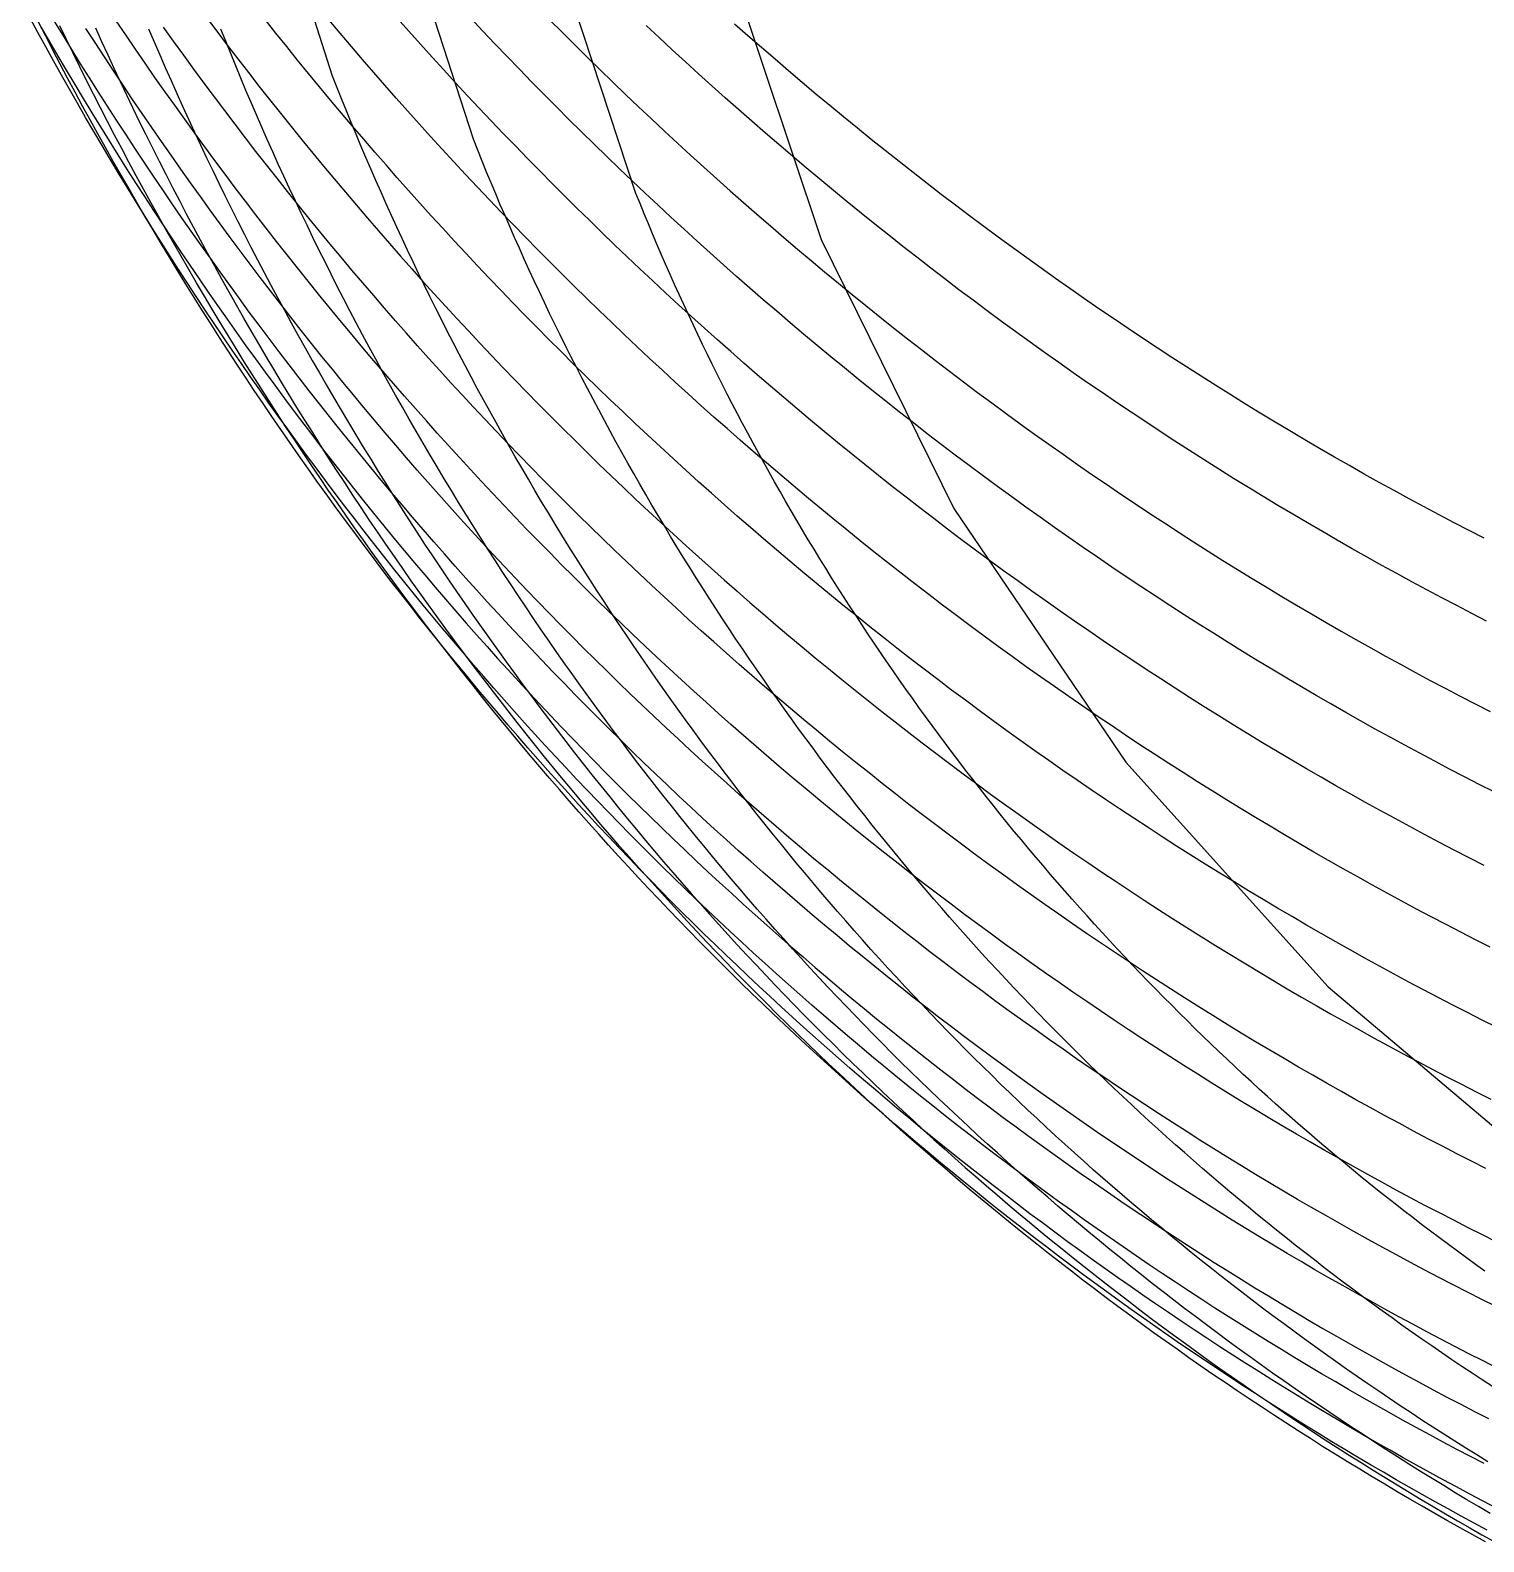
# Model space of a CAD drawing. Extents: x -772 to 772, y -315 to 2086.
# Drawn here: x -612.6 to -306.3, y -235.5 to 83.1 of the extents above; entities that cross this region are included whole.
import ezdxf

# ---------------------------------------------------------------- set-up
doc = ezdxf.new("R2010")
doc.units = 0

msp = doc.modelspace()

# ---------------------------------------------------------------- linework, layer by layer
at = {"layer": 'LAY0', "color": 2}
for points in [[(-381.738, 523.49), (-417.985, 463.887), (-445.949, 400.689), (-464.455, 339.072), (-475.832, 274.648), (-479.624, 210), (-475.832, 152.012), (-464.455, 94.2258), (-445.949, 38.9568), (-417.985, -17.7306), (-381.738, -71.1931), (-339.146, -118.572), (-290.243, -159.836), (-235.06, -194.953), (-176.548, -222.046)], [(-305.487, -218.656), (-307.811, -217.217), (-310.13, -215.767), (-312.443, -214.307), (-314.751, -212.835), (-317.052, -211.352), (-319.348, -209.858), (-321.637, -208.354), (-323.92, -206.839), (-326.196, -205.314), (-328.465, -203.779), (-330.727, -202.233), (-332.982, -200.677), (-335.23, -199.111), (-337.471, -197.536), (-339.704, -195.95), (-341.929, -194.355), (-344.146, -192.751), (-346.355, -191.137), (-348.555, -189.514), (-350.748, -187.881), (-352.931, -186.24), (-355.106, -184.59), (-357.273, -182.931), (-359.43, -181.264), (-361.578, -179.588), (-363.716, -177.904), (-365.846, -176.211), (-367.965, -174.511), (-370.075, -172.803), (-372.175, -171.086), (-374.265, -169.363), (-376.344, -167.631), (-378.414, -165.893), (-380.473, -164.147), (-382.521, -162.394), (-384.559, -160.634), (-386.586, -158.867), (-388.602, -157.094), (-390.607, -155.314), (-392.6, -153.528), (-394.583, -151.735), (-396.553, -149.937), (-398.513, -148.132), (-400.46, -146.322), (-402.396, -144.506), (-404.32, -142.685), (-406.232, -140.858), (-408.132, -139.026), (-410.02, -137.19), (-411.895, -135.348), (-413.758, -133.501), (-415.609, -131.65), (-417.447, -129.795), (-419.269, -127.938), (-421.087, -126.068), (-422.9, -124.185), (-424.709, -122.29), (-426.513, -120.382), (-428.313, -118.461), (-430.107, -116.527), (-431.897, -114.582), (-433.681, -112.624), (-435.46, -110.653), (-437.233, -108.671), (-439, -106.677), (-440.762, -104.671), (-442.518, -102.653), (-444.267, -100.623), (-446.01, -98.5826), (-447.747, -96.5304), (-449.478, -94.467), (-451.201, -92.3925), (-452.918, -90.307), (-454.628, -88.2108), (-456.331, -86.1038), (-458.026, -83.9863), (-459.714, -81.8584), (-461.395, -79.7203), (-463.068, -77.572), (-464.733, -75.4137), (-466.39, -73.2457), (-468.039, -71.0679), (-469.68, -68.8806), (-471.312, -66.684), (-472.936, -64.4781), (-474.552, -62.2631), (-476.159, -60.0393), (-477.756, -57.8067), (-479.345, -55.5655), (-480.925, -53.3159), (-482.496, -51.058), (-484.057, -48.792), (-485.609, -46.5181), (-487.151, -44.2364), (-488.683, -41.9471), (-490.206, -39.6504), (-491.719, -37.3464), (-493.221, -35.0353), (-494.714, -32.7173), (-496.196, -30.3926), (-497.668, -28.0613), (-499.129, -25.7236), (-500.58, -23.3797), (-502.02, -21.0297), (-503.449, -18.6739), (-504.867, -16.3124), (-506.274, -13.9454), (-507.67, -11.5731), (-509.055, -9.1956), (-510.429, -6.8132), (-511.791, -4.4259), (-513.142, -2.0341), (-514.481, 0.3621), (-515.808, 2.7625), (-517.124, 5.167), (-518.428, 7.5754), (-519.72, 9.9874), (-521, 12.4029), (-522.268, 14.8217), (-523.523, 17.2437), (-524.767, 19.6686), (-525.998, 22.0962), (-527.217, 24.5264), (-528.423, 26.959), (-529.617, 29.3938), (-530.799, 31.8306), (-531.967, 34.2693), (-533.123, 36.7095), (-534.267, 39.1513), (-535.397, 41.5943), (-536.515, 44.0384), (-537.62, 46.4834), (-538.712, 48.9292), (-539.79, 51.3755), (-540.856, 53.8221), (-541.909, 56.269), (-542.948, 58.7158), (-543.975, 61.1625), (-544.988, 63.6088), (-545.988, 66.0546), (-546.974, 68.4997), (-547.948, 70.9439), (-548.908, 73.387), (-571.604, 144.478)], [(-304.494, -202.802), (-306.639, -201.398), (-308.777, -199.984), (-310.909, -198.561), (-313.034, -197.128), (-315.153, -195.685), (-317.264, -194.234), (-319.369, -192.773), (-321.466, -191.303), (-323.557, -189.823), (-325.64, -188.335), (-327.715, -186.838), (-329.783, -185.332), (-331.843, -183.817), (-333.896, -182.294), (-335.94, -180.762), (-337.977, -179.222), (-340.005, -177.673), (-342.026, -176.116), (-344.038, -174.55), (-346.041, -172.977), (-348.036, -171.395), (-350.023, -169.806), (-352.001, -168.209), (-353.97, -166.604), (-355.93, -164.991), (-357.882, -163.371), (-359.824, -161.743), (-361.757, -160.108), (-363.681, -158.465), (-365.596, -156.816), (-367.501, -155.159), (-369.397, -153.496), (-371.283, -151.825), (-373.159, -150.148), (-375.026, -148.464), (-376.883, -146.773), (-378.73, -145.076), (-380.567, -143.373), (-382.393, -141.663), (-384.21, -139.948), (-386.017, -138.226), (-387.813, -136.498), (-389.599, -134.764), (-391.374, -133.025), (-393.139, -131.28), (-394.893, -129.529), (-396.646, -127.764), (-398.394, -125.988), (-400.135, -124.202), (-401.871, -122.406), (-403.601, -120.6), (-405.324, -118.783), (-407.042, -116.956), (-408.753, -115.12), (-410.457, -113.273), (-412.156, -111.417), (-413.847, -109.551), (-415.532, -107.675), (-417.21, -105.79), (-418.881, -103.896), (-420.546, -101.992), (-422.203, -100.078), (-423.853, -98.1556), (-425.495, -96.2239), (-427.131, -94.2831), (-428.758, -92.3333), (-430.379, -90.3747), (-431.991, -88.4074), (-433.596, -86.4313), (-435.193, -84.4467), (-436.782, -82.4535), (-438.362, -80.452), (-439.935, -78.4421), (-441.5, -76.4241), (-443.056, -74.3979), (-444.604, -72.3638), (-446.143, -70.3217), (-447.673, -68.2719), (-449.195, -66.2143), (-450.709, -64.1492), (-452.213, -62.0766), (-453.708, -59.9966), (-455.195, -57.9093), (-456.672, -55.8148), (-458.14, -53.7133), (-459.599, -51.6048), (-461.049, -49.4895), (-462.489, -47.3675), (-463.919, -45.2389), (-465.34, -43.1037), (-466.752, -40.9621), (-468.153, -38.8143), (-469.545, -36.6603), (-470.927, -34.5002), (-472.299, -32.3342), (-473.661, -30.1624), (-475.013, -27.9849), (-476.355, -25.8018), (-477.686, -23.6132), (-479.007, -21.4193), (-480.318, -19.2201), (-481.619, -17.0158), (-482.908, -14.8066), (-484.188, -12.5924), (-485.457, -10.3735), (-486.715, -8.15), (-487.962, -5.9219), (-489.199, -3.6895), (-490.424, -1.4528), (-491.639, 0.788), (-492.843, 3.0329), (-494.036, 5.2817), (-495.218, 7.5342), (-496.389, 9.7904), (-497.548, 12.0502), (-498.697, 14.3133), (-499.834, 16.5798), (-500.96, 18.8493), (-502.074, 21.122), (-503.178, 23.3975), (-504.269, 25.6758), (-505.35, 27.9568), (-506.419, 30.2404), (-507.476, 32.5263), (-508.522, 34.8145), (-509.556, 37.1049), (-510.578, 39.3974), (-511.589, 41.6918), (-512.588, 43.9879), (-513.576, 46.2858), (-514.551, 48.5852), (-515.515, 50.886), (-516.467, 53.1881), (-517.407, 55.4914), (-518.336, 57.7957), (-519.252, 60.101), (-540.843, 126.749)], [(-306.125, -178.439), (-308.044, -177.062), (-309.957, -175.676), (-311.862, -174.283), (-313.761, -172.881), (-315.653, -171.471), (-317.537, -170.053), (-319.415, -168.627), (-321.285, -167.193), (-323.148, -165.751), (-325.003, -164.302), (-326.851, -162.844), (-328.692, -161.379), (-330.525, -159.906), (-332.351, -158.425), (-334.169, -156.937), (-335.979, -155.441), (-337.782, -153.938), (-339.576, -152.428), (-341.363, -150.91), (-343.142, -149.385), (-344.913, -147.852), (-346.676, -146.313), (-348.431, -144.766), (-350.178, -143.212), (-351.916, -141.652), (-353.647, -140.084), (-355.369, -138.509), (-357.083, -136.928), (-358.788, -135.34), (-360.485, -133.745), (-362.174, -132.144), (-363.854, -130.536), (-365.526, -128.922), (-367.189, -127.301), (-368.843, -125.674), (-370.505, -124.024), (-372.161, -122.366), (-373.81, -120.701), (-375.451, -119.027), (-377.086, -117.345), (-378.714, -115.656), (-380.335, -113.958), (-381.948, -112.253), (-383.555, -110.54), (-385.154, -108.82), (-386.745, -107.092), (-388.33, -105.356), (-389.906, -103.613), (-391.476, -101.862), (-393.037, -100.104), (-394.592, -98.3381), (-396.138, -96.5652), (-397.677, -94.785), (-399.208, -92.9975), (-400.731, -91.2029), (-402.246, -89.4011), (-403.753, -87.5923), (-405.252, -85.7764), (-406.743, -83.9536), (-408.226, -82.1239), (-409.7, -80.2873), (-411.167, -78.4439), (-412.625, -76.5937), (-414.075, -74.7368), (-415.516, -72.8734), (-416.949, -71.0033), (-418.373, -69.1267), (-419.789, -67.2437), (-421.196, -65.3542), (-422.595, -63.4584), (-423.985, -61.5564), (-425.366, -59.6481), (-426.738, -57.7336), (-428.102, -55.8131), (-429.456, -53.8865), (-430.802, -51.9539), (-432.139, -50.0154), (-433.466, -48.0711), (-434.785, -46.121), (-436.094, -44.1651), (-437.394, -42.2036), (-438.686, -40.2365), (-439.967, -38.2638), (-441.24, -36.2857), (-442.503, -34.3022), (-443.757, -32.3134), (-445.001, -30.3192), (-446.236, -28.3199), (-447.462, -26.3154), (-448.678, -24.3059), (-449.884, -22.2914), (-451.081, -20.2719), (-452.268, -18.2475), (-453.446, -16.2184), (-454.614, -14.1845), (-455.772, -12.146), (-456.92, -10.1029), (-458.059, -8.0552), (-459.188, -6.0031), (-460.307, -3.9466), (-461.416, -1.8858), (-462.515, 0.1793), (-463.604, 2.2485), (-464.683, 4.3219), (-465.752, 6.3992), (-466.811, 8.4806), (-467.86, 10.5658), (-468.899, 12.6549), (-469.928, 14.7477), (-470.947, 16.8441), (-471.955, 18.9442), (-472.954, 21.0478), (-473.942, 23.1549), (-474.92, 25.2654), (-475.888, 27.3792), (-476.845, 29.4962), (-477.793, 31.6164), (-478.73, 33.7397), (-479.656, 35.866), (-480.572, 37.9953), (-481.478, 40.1275), (-482.374, 42.2624), (-483.259, 44.4002), (-484.134, 46.5405), (-484.998, 48.6835), (-505.269, 110.203)], [(-306.253, -219.035), (-309.124, -217.543), (-311.993, -216.034), (-314.859, -214.51), (-317.722, -212.97), (-320.582, -211.414), (-323.438, -209.842), (-326.292, -208.255), (-329.141, -206.652), (-331.987, -205.033), (-334.828, -203.4), (-337.666, -201.751), (-340.498, -200.086), (-343.327, -198.407), (-346.15, -196.713), (-348.968, -195.004), (-351.781, -193.28), (-354.588, -191.541), (-357.39, -189.788), (-360.186, -188.02), (-362.976, -186.238), (-365.76, -184.441), (-368.537, -182.631), (-371.308, -180.806), (-374.072, -178.968), (-376.829, -177.116), (-379.578, -175.25), (-382.321, -173.37), (-385.055, -171.477), (-387.782, -169.571), (-390.501, -167.652), (-393.212, -165.72), (-395.915, -163.774), (-398.609, -161.816), (-401.294, -159.846), (-403.971, -157.863), (-406.639, -155.867), (-409.297, -153.859), (-411.946, -151.84), (-414.586, -149.808), (-417.215, -147.764), (-419.835, -145.709), (-422.445, -143.643), (-425.045, -141.565), (-427.634, -139.476), (-430.212, -137.375), (-432.78, -135.264), (-435.337, -133.143), (-437.883, -131.01), (-440.418, -128.867), (-442.941, -126.714), (-445.453, -124.551), (-447.953, -122.378), (-450.441, -120.196), (-452.918, -118.003), (-455.382, -115.801), (-457.834, -113.59), (-460.273, -111.37), (-462.7, -109.141), (-465.115, -106.903), (-467.516, -104.656), (-469.905, -102.401), (-472.28, -100.138), (-474.642, -97.8668), (-476.991, -95.5875), (-479.326, -93.3004), (-481.648, -91.0058), (-483.956, -88.7037), (-486.25, -86.3944), (-488.53, -84.078), (-490.797, -81.7547), (-493.049, -79.4246), (-495.286, -77.088), (-497.509, -74.7451), (-499.718, -72.3959), (-501.908, -70.0447), (-504.093, -67.6777), (-506.272, -65.295), (-508.445, -62.8967), (-510.612, -60.483), (-512.772, -58.054), (-514.926, -55.6098), (-517.074, -53.1505), (-519.214, -50.6763), (-521.348, -48.1873), (-523.475, -45.6835), (-525.594, -43.1653), (-527.706, -40.6326), (-529.811, -38.0857), (-531.907, -35.5246), (-533.996, -32.9495), (-536.077, -30.3606), (-538.149, -27.7581), (-540.213, -25.1419), (-542.269, -22.5125), (-544.316, -19.8697), (-546.354, -17.214), (-548.383, -14.5453), (-550.403, -11.8638), (-552.414, -9.1698), (-554.416, -6.4634), (-556.407, -3.7447), (-558.389, -1.014), (-560.361, 1.7287), (-562.324, 4.483), (-564.275, 7.249), (-566.217, 10.0263), (-568.148, 12.8148), (-570.069, 15.6143), (-571.979, 18.4246), (-573.878, 21.2456), (-575.766, 24.077), (-577.642, 26.9188), (-579.508, 29.7706), (-581.362, 32.6323), (-583.205, 35.5037), (-585.035, 38.3845), (-586.854, 41.2748), (-588.662, 44.1741), (-590.457, 47.0823), (-592.24, 49.9993), (-594.01, 52.9247), (-595.768, 55.8585), (-597.514, 58.8004), (-599.247, 61.7502), (-600.967, 64.7077), (-602.675, 67.6727), (-604.369, 70.645), (-606.05, 73.6244), (-607.718, 76.6106), (-609.373, 79.6036), (-611.014, 82.6029), (-612.642, 85.6086)], [(-303.609, -228.42), (-306.428, -226.948), (-309.243, -225.462), (-312.056, -223.959), (-314.866, -222.442), (-317.672, -220.909), (-320.475, -219.361), (-323.274, -217.798), (-326.068, -216.22), (-328.859, -214.627), (-331.645, -213.02), (-334.427, -211.398), (-337.204, -209.761), (-339.976, -208.109), (-342.743, -206.443), (-345.505, -204.763), (-348.261, -203.068), (-351.012, -201.36), (-353.757, -199.637), (-356.495, -197.901), (-359.228, -196.15), (-361.954, -194.386), (-364.673, -192.608), (-367.386, -190.817), (-370.092, -189.012), (-372.791, -187.194), (-375.482, -185.363), (-378.166, -183.519), (-380.842, -181.662), (-383.51, -179.792), (-386.17, -177.909), (-388.822, -176.014), (-391.466, -174.107), (-394.101, -172.187), (-396.728, -170.255), (-399.345, -168.311), (-401.954, -166.355), (-404.553, -164.387), (-407.143, -162.408), (-409.723, -160.417), (-412.294, -158.415), (-414.854, -156.402), (-417.405, -154.377), (-419.945, -152.342), (-422.475, -150.296), (-424.995, -148.239), (-427.504, -146.172), (-430.002, -144.094), (-432.489, -142.007), (-434.965, -139.909), (-437.43, -137.801), (-439.883, -135.684), (-442.325, -133.557), (-444.755, -131.42), (-447.173, -129.275), (-449.579, -127.12), (-451.973, -124.956), (-454.355, -122.784), (-456.725, -120.603), (-459.081, -118.413), (-461.426, -116.215), (-463.757, -114.009), (-466.076, -111.795), (-468.381, -109.573), (-470.674, -107.343), (-472.953, -105.106), (-475.219, -102.861), (-477.471, -100.61), (-479.71, -98.351), (-481.935, -96.0854), (-484.146, -93.8131), (-486.343, -91.5343), (-488.526, -89.2492), (-490.695, -86.9578), (-492.851, -84.6599), (-495, -82.3468), (-497.144, -80.0187), (-499.282, -77.6757), (-501.413, -75.3179), (-503.538, -72.9454), (-505.656, -70.5583), (-507.768, -68.1568), (-509.873, -65.741), (-511.971, -63.311), (-514.062, -60.8669), (-516.145, -58.4088), (-518.221, -55.937), (-520.289, -53.4514), (-522.35, -50.9523), (-524.403, -48.4398), (-526.447, -45.914), (-528.484, -43.3751), (-530.512, -40.8233), (-532.531, -38.2585), (-534.542, -35.6811), (-536.544, -33.0911), (-538.537, -30.4888), (-540.521, -27.8742), (-542.496, -25.2475), (-544.461, -22.6089), (-546.417, -19.9585), (-548.363, -17.2965), (-550.3, -14.6231), (-552.226, -11.9384), (-554.143, -9.2426), (-556.049, -6.5358), (-557.944, -3.8183), (-559.83, -1.0902), (-561.704, 1.6484), (-563.568, 4.3972), (-565.421, 7.1562), (-567.263, 9.925), (-569.094, 12.7035), (-570.914, 15.4916), (-572.722, 18.289), (-574.519, 21.0957), (-576.304, 23.9113), (-578.077, 26.7357), (-579.838, 29.5688), (-581.588, 32.4103), (-583.325, 35.26), (-585.05, 38.1178), (-586.763, 40.9835), (-588.463, 43.8569), (-590.151, 46.7377), (-591.826, 49.6258), (-593.488, 52.521), (-595.138, 55.4232), (-596.774, 58.332), (-598.398, 61.2473), (-600.008, 64.1689), (-601.605, 67.0967), (-603.188, 70.0303), (-604.759, 72.9697), (-606.315, 75.9146), (-607.858, 78.8647), (-609.387, 81.82), (-610.903, 84.7803)], [(-610.323, 83.6569), (-608.581, 80.6398), (-606.827, 77.6305), (-605.059, 74.6293), (-603.278, 71.6364), (-601.485, 68.6519), (-599.68, 65.676), (-597.862, 62.709), (-596.031, 59.7509), (-594.188, 56.8019), (-592.334, 53.8623), (-590.467, 50.9322), (-588.588, 48.0118), (-586.698, 45.1013), (-584.796, 42.2008), (-582.883, 39.3104), (-580.958, 36.4305), (-579.022, 33.5611), (-577.074, 30.7024), (-575.116, 27.8546), (-573.147, 25.0178), (-571.167, 22.1922), (-569.176, 19.378), (-567.175, 16.5753), (-565.164, 13.7843), (-563.142, 11.0051), (-561.11, 8.238), (-559.068, 5.4829), (-557.017, 2.7402), (-554.956, 0.0099), (-552.885, -2.7079), (-550.804, -5.4128), (-548.715, -8.1049), (-546.616, -10.784), (-544.509, -13.4499), (-542.392, -16.1025), (-540.267, -18.7417), (-538.133, -21.3673), (-535.991, -23.9792), (-533.84, -26.5772), (-531.681, -29.1613), (-529.515, -31.7313), (-527.34, -34.2871), (-525.158, -36.8285), (-522.968, -39.3555), (-520.771, -41.8679), (-518.566, -44.3655), (-516.355, -46.8484), (-514.136, -49.3164), (-511.911, -51.7693), (-509.679, -54.2071), (-507.44, -56.6297), (-505.191, -59.0411), (-502.928, -61.4455), (-500.651, -63.8428), (-498.36, -66.2327), (-496.055, -68.6151), (-493.737, -70.9898), (-491.404, -73.3567), (-489.059, -75.7157), (-486.699, -78.0665), (-484.327, -80.409), (-481.941, -82.743), (-479.542, -85.0684), (-477.13, -87.3851), (-474.706, -89.6928), (-472.268, -91.9915), (-469.819, -94.2809), (-467.356, -96.5609), (-464.881, -98.8314), (-462.394, -101.092), (-459.895, -103.343), (-457.384, -105.584), (-454.861, -107.815), (-452.327, -110.035), (-449.781, -112.245), (-447.223, -114.445), (-444.654, -116.634), (-442.074, -118.811), (-439.483, -120.978), (-436.882, -123.134), (-434.269, -125.278), (-431.646, -127.411), (-429.013, -129.532), (-426.369, -131.642), (-423.715, -133.739), (-421.052, -135.825), (-418.378, -137.899), (-415.695, -139.96), (-413.003, -142.009), (-410.301, -144.045), (-407.59, -146.069), (-404.87, -148.08), (-402.141, -150.078), (-399.403, -152.063), (-396.657, -154.034), (-393.903, -155.993), (-391.14, -157.938), (-388.37, -159.87), (-385.592, -161.788), (-382.806, -163.692), (-380.012, -165.582), (-377.211, -167.459), (-374.403, -169.321), (-371.588, -171.169), (-368.766, -173.003), (-365.938, -174.823), (-363.103, -176.628), (-360.262, -178.418), (-357.415, -180.194), (-354.562, -181.955), (-351.703, -183.701), (-348.838, -185.432), (-345.969, -187.148), (-343.094, -188.848), (-340.213, -190.534), (-337.329, -192.204), (-334.439, -193.859), (-331.545, -195.498), (-328.646, -197.122), (-325.744, -198.73), (-322.837, -200.323), (-319.927, -201.899), (-317.013, -203.46), (-314.096, -205.005), (-311.176, -206.534), (-308.252, -208.047), (-305.326, -209.543)], [(-303.489, -198.891), (-306.465, -197.393), (-309.439, -195.879), (-312.409, -194.348), (-315.376, -192.802), (-318.339, -191.239), (-321.298, -189.66), (-324.254, -188.065), (-327.205, -186.454), (-330.152, -184.828), (-333.095, -183.185), (-336.033, -181.527), (-338.966, -179.854), (-341.894, -178.164), (-344.818, -176.46), (-347.735, -174.739), (-350.648, -173.004), (-353.554, -171.253), (-356.455, -169.487), (-359.35, -167.706), (-362.239, -165.91), (-365.122, -164.099), (-367.998, -162.274), (-370.867, -160.433), (-373.73, -158.578), (-376.585, -156.709), (-379.434, -154.825), (-382.275, -152.927), (-385.109, -151.014), (-387.935, -149.087), (-390.753, -147.147), (-393.564, -145.192), (-396.366, -143.224), (-399.16, -141.241), (-401.946, -139.246), (-404.723, -137.237), (-407.492, -135.214), (-410.251, -133.178), (-413.002, -131.129), (-415.743, -129.067), (-418.475, -126.992), (-421.198, -124.905), (-423.911, -122.804), (-426.614, -120.692), (-429.308, -118.566), (-431.991, -116.429), (-434.664, -114.279), (-437.327, -112.118), (-439.979, -109.944), (-442.621, -107.759), (-445.252, -105.562), (-447.872, -103.353), (-450.481, -101.133), (-453.078, -98.9022), (-455.665, -96.66), (-458.24, -94.4069), (-460.804, -92.1429), (-463.355, -89.8683), (-465.896, -87.5831), (-468.424, -85.2876), (-470.94, -82.9818), (-473.444, -80.6658), (-475.935, -78.3399), (-478.414, -76.0042), (-480.881, -73.6588), (-483.335, -71.3039), (-485.776, -68.9396), (-488.204, -66.566), (-490.62, -64.1834), (-493.022, -61.7918), (-495.411, -59.3915), (-497.787, -56.9825), (-500.149, -54.565), (-502.498, -52.1392), (-504.833, -49.7051), (-507.155, -47.2631), (-509.462, -44.8132), (-511.756, -42.3555), (-514.036, -39.8903), (-516.315, -37.4032), (-518.587, -34.9013), (-520.851, -32.3846), (-523.108, -29.8532), (-525.357, -27.3073), (-527.599, -24.7469), (-529.833, -22.1722), (-532.059, -19.5832), (-534.276, -16.9801), (-536.485, -14.363), (-538.686, -11.732), (-540.879, -9.0872), (-543.062, -6.4288), (-545.237, -3.7568), (-547.403, -1.0714), (-549.559, 1.6273), (-551.707, 4.3392), (-553.845, 7.0641), (-555.974, 9.8019), (-558.093, 12.5525), (-560.202, 15.3157), (-562.301, 18.0914), (-564.39, 20.8795), (-566.469, 23.6799), (-568.538, 26.4923), (-570.597, 29.3167), (-572.645, 32.1529), (-574.682, 35.0007), (-576.708, 37.8601), (-578.724, 40.7309), (-580.729, 43.6129), (-582.722, 46.5059), (-584.704, 49.4099), (-586.675, 52.3246), (-588.635, 55.25), (-590.582, 58.1858), (-592.518, 61.132), (-594.443, 64.0883), (-596.355, 67.0545), (-598.255, 70.0306), (-600.143, 73.0164), (-602.019, 76.0117), (-603.883, 79.0163), (-605.734, 82.0301), (-607.572, 85.0529)], [(-305.585, -233.053), (-308.336, -231.578), (-311.084, -230.089), (-313.827, -228.585), (-316.567, -227.068), (-319.301, -225.535), (-322.032, -223.989), (-324.757, -222.429), (-327.477, -220.855), (-330.193, -219.267), (-332.903, -217.664), (-335.607, -216.049), (-338.306, -214.419), (-341, -212.776), (-343.687, -211.119), (-346.368, -209.449), (-349.043, -207.766), (-351.712, -206.069), (-354.374, -204.36), (-357.029, -202.637), (-359.678, -200.901), (-362.32, -199.152), (-364.954, -197.391), (-367.581, -195.617), (-370.2, -193.83), (-372.812, -192.031), (-375.416, -190.219), (-378.013, -188.395), (-380.601, -186.559), (-383.181, -184.711), (-385.752, -182.851), (-388.315, -180.979), (-390.869, -179.096), (-393.415, -177.201), (-395.951, -175.294), (-398.479, -173.376), (-400.997, -171.447), (-403.506, -169.507), (-406.005, -167.555), (-408.495, -165.593), (-410.974, -163.62), (-413.444, -161.636), (-415.904, -159.642), (-418.354, -157.637), (-420.793, -155.623), (-423.222, -153.597), (-425.64, -151.562), (-428.047, -149.517), (-430.444, -147.463), (-432.83, -145.398), (-435.204, -143.325), (-437.568, -141.241), (-439.92, -139.149), (-442.26, -137.047), (-444.589, -134.937), (-446.907, -132.818), (-449.212, -130.69), (-451.506, -128.553), (-453.788, -126.408), (-456.057, -124.255), (-458.315, -122.094), (-460.559, -119.924), (-462.792, -117.747), (-465.012, -115.562), (-467.219, -113.37), (-469.414, -111.17), (-471.596, -108.963), (-473.765, -106.748), (-475.92, -104.527), (-478.063, -102.299), (-480.193, -100.064), (-482.317, -97.8143), (-484.434, -95.551), (-486.545, -93.2739), (-488.649, -90.9833), (-490.746, -88.6792), (-492.836, -86.3616), (-494.919, -84.0308), (-496.995, -81.6868), (-499.064, -79.3298), (-501.125, -76.9597), (-503.178, -74.5768), (-505.223, -72.1811), (-507.261, -69.7728), (-509.29, -67.3519), (-511.312, -64.9186), (-513.324, -62.4731), (-515.329, -60.0153), (-517.325, -57.5455), (-519.312, -55.0638), (-521.29, -52.5703), (-523.26, -50.065), (-525.22, -47.5482), (-527.171, -45.02), (-529.113, -42.4805), (-531.045, -39.9298), (-532.968, -37.3681), (-534.881, -34.7955), (-536.784, -32.2121), (-538.677, -29.6181), (-540.56, -27.0137), (-542.433, -24.3988), (-544.296, -21.7738), (-546.148, -19.1387), (-547.99, -16.4937), (-549.821, -13.839), (-551.642, -11.1746), (-553.451, -8.5007), (-555.25, -5.8175), (-557.037, -3.1251), (-558.813, -0.4237), (-560.578, 2.2865), (-562.332, 5.0055), (-564.074, 7.733), (-565.805, 10.469), (-567.523, 13.2132), (-569.23, 15.9654), (-570.926, 18.7257), (-572.609, 21.4936), (-574.28, 24.2692), (-575.938, 27.0523), (-577.585, 29.8426), (-579.219, 32.6401), (-580.841, 35.4445), (-582.45, 38.2557), (-584.047, 41.0735), (-585.63, 43.8978), (-587.202, 46.7284), (-588.76, 49.5652), (-590.305, 52.4079), (-591.837, 55.2564), (-593.356, 58.1105), (-594.862, 60.9701), (-596.354, 63.8349), (-597.834, 66.7049), (-599.299, 69.5798), (-600.752, 72.4596), (-602.191, 75.3439), (-603.616, 78.2326), (-605.027, 81.1256), (-606.425, 84.0228)], [(-303.74, -185.952), (-306.749, -184.444), (-309.754, -182.92), (-312.757, -181.379), (-315.757, -179.821), (-318.754, -178.246), (-321.748, -176.655), (-324.738, -175.047), (-327.724, -173.423), (-330.707, -171.782), (-333.685, -170.125), (-336.659, -168.452), (-339.629, -166.763), (-342.594, -165.057), (-345.554, -163.336), (-348.51, -161.599), (-351.46, -159.846), (-354.405, -158.077), (-357.345, -156.292), (-360.278, -154.492), (-363.206, -152.677), (-366.128, -150.846), (-369.044, -148.999), (-371.953, -147.138), (-374.856, -145.261), (-377.752, -143.37), (-380.642, -141.463), (-383.524, -139.542), (-386.398, -137.606), (-389.266, -135.656), (-392.126, -133.691), (-394.978, -131.712), (-397.822, -129.718), (-400.658, -127.711), (-403.485, -125.689), (-406.305, -123.654), (-409.115, -121.605), (-411.917, -119.542), (-414.71, -117.465), (-417.494, -115.376), (-420.269, -113.273), (-423.034, -111.156), (-425.789, -109.027), (-428.535, -106.885), (-431.271, -104.73), (-433.997, -102.563), (-436.713, -100.383), (-439.418, -98.1911), (-442.113, -95.9867), (-444.797, -93.7703), (-447.47, -91.542), (-450.133, -89.3019), (-452.784, -87.0502), (-455.424, -84.787), (-458.052, -82.5124), (-460.669, -80.2267), (-463.275, -77.9299), (-465.868, -75.6223), (-468.45, -73.3039), (-471.02, -70.9748), (-473.577, -68.6354), (-476.122, -66.2857), (-478.654, -63.9258), (-481.174, -61.556), (-483.681, -59.1763), (-486.176, -56.7869), (-488.657, -54.3881), (-491.125, -51.9799), (-493.58, -49.5625), (-496.022, -47.136), (-498.45, -44.7007), (-500.864, -42.2567), (-503.265, -39.8041), (-505.652, -37.3431), (-508.026, -34.8739), (-510.385, -32.3966), (-512.73, -29.9114), (-515.061, -27.4184), (-517.378, -24.9179), (-519.68, -22.41), (-521.977, -19.8839), (-524.268, -17.3423), (-526.552, -14.7853), (-528.828, -12.2129), (-531.097, -9.6252), (-533.359, -7.0225), (-535.613, -4.4047), (-537.859, -1.7721), (-540.097, 0.8754), (-542.327, 3.5374), (-544.549, 6.214), (-546.762, 8.905), (-548.967, 11.6102), (-551.163, 14.3296), (-553.351, 17.063), (-555.529, 19.8102), (-557.699, 22.5712), (-559.859, 25.3458), (-562.01, 28.1338), (-564.151, 30.9351), (-566.283, 33.7497), (-568.404, 36.5772), (-570.516, 39.4176), (-572.618, 42.2708), (-574.71, 45.1365), (-576.791, 48.0147), (-578.862, 50.9051), (-580.922, 53.8077), (-582.971, 56.7222), (-585.01, 59.6485), (-587.037, 62.5864), (-589.054, 65.5359), (-591.059, 68.4966), (-593.053, 71.4685), (-595.035, 74.4514), (-597.006, 77.4451), (-598.965, 80.4494), (-600.912, 83.4643)], [(-305.988, -235.506), (-308.658, -234.039), (-311.322, -232.558), (-313.981, -231.065), (-316.635, -229.557), (-319.284, -228.037), (-321.928, -226.503), (-324.566, -224.956), (-327.199, -223.396), (-329.825, -221.823), (-332.446, -220.237), (-335.061, -218.639), (-337.67, -217.027), (-340.272, -215.402), (-342.868, -213.765), (-345.457, -212.116), (-348.039, -210.453), (-350.615, -208.779), (-353.183, -207.092), (-355.745, -205.393), (-358.299, -203.681), (-360.846, -201.958), (-363.385, -200.222), (-365.917, -198.475), (-368.441, -196.716), (-370.957, -194.944), (-373.465, -193.162), (-375.965, -191.368), (-378.456, -189.562), (-380.939, -187.745), (-383.414, -185.917), (-385.88, -184.077), (-388.337, -182.226), (-390.785, -180.365), (-393.224, -178.493), (-395.654, -176.609), (-398.075, -174.715), (-400.487, -172.811), (-402.889, -170.896), (-405.281, -168.971), (-407.664, -167.035), (-410.037, -165.09), (-412.4, -163.134), (-414.753, -161.168), (-417.096, -159.193), (-419.428, -157.207), (-421.75, -155.213), (-424.062, -153.208), (-426.363, -151.195), (-428.654, -149.172), (-430.933, -147.14), (-433.202, -145.099), (-435.46, -143.049), (-437.707, -140.99), (-439.942, -138.922), (-442.166, -136.846), (-444.379, -134.762), (-446.581, -132.669), (-448.771, -130.568), (-450.949, -128.459), (-453.116, -126.342), (-455.271, -124.217), (-457.414, -122.084), (-459.545, -119.944), (-461.664, -117.796), (-463.77, -115.641), (-465.865, -113.479), (-467.947, -111.309), (-470.029, -109.121), (-472.103, -106.92), (-474.171, -104.706), (-476.231, -102.48), (-478.284, -100.241), (-480.33, -97.9906), (-482.368, -95.7278), (-484.398, -93.453), (-486.42, -91.1661), (-488.435, -88.8674), (-490.441, -86.5569), (-492.44, -84.2347), (-494.43, -81.9009), (-496.412, -79.5556), (-498.385, -77.1989), (-500.35, -74.831), (-502.306, -72.4518), (-504.253, -70.0615), (-506.191, -67.6602), (-508.12, -65.2481), (-510.04, -62.8252), (-511.951, -60.3916), (-513.853, -57.9474), (-515.745, -55.4928), (-517.627, -53.0278), (-519.5, -50.5526), (-521.363, -48.0673), (-523.217, -45.572), (-525.06, -43.0668), (-526.893, -40.5519), (-528.716, -38.0273), (-530.529, -35.4931), (-532.331, -32.9496), (-534.123, -30.3968), (-535.905, -27.8348), (-537.675, -25.2637), (-539.435, -22.6837), (-541.185, -20.095), (-542.923, -17.4976), (-544.65, -14.8916), (-546.366, -12.2772), (-548.071, -9.6546), (-549.765, -7.0237), (-551.447, -4.3849), (-553.118, -1.7382), (-554.777, 0.9163), (-556.425, 3.5784), (-558.061, 6.248), (-559.685, 8.9249), (-561.297, 11.6091), (-562.897, 14.3004), (-564.486, 16.9986), (-566.062, 19.7036), (-567.626, 22.4153), (-569.178, 25.1335), (-570.718, 27.8582), (-572.245, 30.589), (-573.759, 33.326), (-575.262, 36.069), (-576.751, 38.8178), (-578.228, 41.5723), (-579.692, 44.3324), (-581.144, 47.0978), (-582.582, 49.8685), (-584.008, 52.6444), (-585.421, 55.4252), (-586.821, 58.2109), (-588.207, 61.0012), (-589.581, 63.7961), (-590.941, 66.5954), (-592.288, 69.399), (-593.622, 72.2067), (-594.943, 75.0183), (-596.25, 77.8338), (-597.544, 80.6529), (-598.824, 83.4756)], [(-303.541, -172.358), (-306.58, -170.841), (-309.616, -169.306), (-312.65, -167.755), (-315.681, -166.187), (-318.709, -164.602), (-321.734, -162.999), (-324.755, -161.38), (-327.773, -159.744), (-330.787, -158.092), (-333.797, -156.422), (-336.803, -154.737), (-339.805, -153.034), (-342.802, -151.315), (-345.795, -149.58), (-348.782, -147.829), (-351.765, -146.061), (-354.743, -144.277), (-357.715, -142.478), (-360.681, -140.662), (-363.642, -138.83), (-366.597, -136.983), (-369.546, -135.12), (-372.489, -133.242), (-375.425, -131.348), (-378.354, -129.438), (-381.277, -127.514), (-384.193, -125.574), (-387.101, -123.62), (-390.003, -121.65), (-392.896, -119.665), (-395.783, -117.666), (-398.661, -115.652), (-401.531, -113.624), (-404.393, -111.581), (-407.247, -109.524), (-410.092, -107.453), (-412.929, -105.368), (-415.757, -103.269), (-418.575, -101.157), (-421.385, -99.0303), (-424.185, -96.8905), (-426.976, -94.7373), (-429.757, -92.5708), (-432.528, -90.3912), (-435.289, -88.1987), (-438.04, -85.9933), (-440.781, -83.7752), (-443.512, -81.5446), (-446.232, -79.3015), (-448.941, -77.0462), (-451.639, -74.7787), (-454.326, -72.4992), (-457.002, -70.2078), (-459.667, -67.9048), (-462.32, -65.5901), (-464.961, -63.2641), (-467.591, -60.9268), (-470.209, -58.5784), (-472.815, -56.2191), (-475.409, -53.8489), (-477.99, -51.4681), (-480.559, -49.0768), (-483.115, -46.6751), (-485.659, -44.2632), (-488.19, -41.8414), (-490.708, -39.4096), (-493.213, -36.9681), (-495.705, -34.5171), (-498.183, -32.0567), (-500.648, -29.5871), (-503.099, -27.1083), (-505.537, -24.6207), (-507.961, -22.1243), (-510.371, -19.6194), (-512.767, -17.106), (-515.15, -14.5844), (-517.517, -12.0546), (-519.871, -9.517), (-522.21, -6.9716), (-524.535, -4.4185), (-526.854, -1.8479), (-529.166, 0.7385), (-531.472, 3.3407), (-533.769, 5.9585), (-536.06, 8.5917), (-538.343, 11.2403), (-540.618, 13.9041), (-542.885, 16.583), (-545.144, 19.277), (-547.395, 21.9858), (-549.638, 24.7094), (-551.872, 27.4476), (-554.097, 30.2004), (-556.314, 32.9674), (-558.522, 35.7488), (-560.721, 38.5442), (-562.91, 41.3535), (-565.091, 44.1767), (-567.261, 47.0136), (-569.423, 49.864), (-571.574, 52.7278), (-573.715, 55.6048), (-575.847, 58.4949), (-577.968, 61.398), (-580.079, 64.3138), (-582.18, 67.2423), (-584.27, 70.1833), (-586.349, 73.1366), (-588.417, 76.102), (-590.475, 79.0795), (-592.521, 82.0688), (-594.556, 85.0698)], [(-587.695, 83.3513), (-586.534, 80.6268), (-585.36, 77.9039), (-584.172, 75.1829), (-582.97, 72.4638), (-581.755, 69.7469), (-580.526, 67.0323), (-579.284, 64.3202), (-578.029, 61.6107), (-576.76, 58.9041), (-575.478, 56.2005), (-574.183, 53.5), (-572.875, 50.8028), (-571.553, 48.1092), (-570.219, 45.4192), (-568.871, 42.733), (-567.511, 40.0508), (-566.137, 37.3728), (-564.751, 34.6991), (-563.353, 32.0299), (-561.941, 29.3654), (-560.517, 26.7057), (-559.08, 24.051), (-557.632, 21.4015), (-556.17, 18.7573), (-554.697, 16.1185), (-553.211, 13.4855), (-551.713, 10.8582), (-550.203, 8.2369), (-548.681, 5.6218), (-547.147, 3.013), (-545.602, 0.4106), (-544.045, -2.1851), (-542.476, -4.7741), (-540.896, -7.3561), (-539.304, -9.931), (-537.701, -12.4987), (-536.087, -15.0589), (-534.462, -17.6116), (-532.825, -20.1565), (-531.178, -22.6936), (-529.52, -25.2226), (-527.851, -27.7434), (-526.172, -30.256), (-524.482, -32.76), (-522.782, -35.2554), (-521.071, -37.742), (-519.35, -40.2197), (-517.62, -42.6883), (-515.879, -45.1478), (-514.128, -47.5978), (-512.368, -50.0384), (-510.598, -52.4693), (-508.818, -54.8905), (-507.029, -57.3017), (-505.231, -59.7029), (-503.424, -62.0939), (-501.608, -64.4746), (-499.782, -66.8449), (-497.948, -69.2045), (-496.106, -71.5535), (-494.254, -73.8916), (-492.395, -76.2188), (-490.527, -78.5349), (-488.651, -80.8398), (-486.766, -83.1333), (-484.874, -85.4155), (-482.974, -87.686), (-481.067, -89.9449), (-479.152, -92.192), (-477.229, -94.4271), (-475.299, -96.6503), (-473.362, -98.8614), (-471.419, -101.06), (-469.468, -103.247), (-467.51, -105.421), (-465.546, -107.582), (-463.575, -109.731), (-461.598, -111.867), (-459.615, -113.99), (-457.625, -116.101), (-455.63, -118.198), (-453.629, -120.282), (-451.619, -122.357), (-449.596, -124.425), (-447.56, -126.488), (-445.512, -128.544), (-443.451, -130.594), (-441.379, -132.637), (-439.294, -134.673), (-437.197, -136.702), (-435.088, -138.725), (-432.967, -140.74), (-430.834, -142.748), (-428.689, -144.749), (-426.533, -146.742), (-424.366, -148.727), (-422.187, -150.705), (-419.997, -152.675), (-417.796, -154.636), (-415.583, -156.59), (-413.36, -158.535), (-411.126, -160.471), (-408.881, -162.399), (-406.626, -164.318), (-404.36, -166.229), (-402.084, -168.13), (-399.798, -170.022), (-397.501, -171.905), (-395.195, -173.779), (-392.879, -175.643), (-390.553, -177.498), (-388.217, -179.342), (-385.873, -181.177), (-383.518, -183.002), (-381.155, -184.817), (-378.783, -186.622), (-376.402, -188.416), (-374.012, -190.2), (-371.613, -191.974), (-369.206, -193.736), (-366.791, -195.488), (-364.367, -197.229), (-361.936, -198.959), (-359.496, -200.678), (-357.049, -202.386), (-354.594, -204.082), (-352.132, -205.767), (-349.662, -207.441), (-347.185, -209.103), (-344.702, -210.753), (-342.211, -212.391), (-339.714, -214.017), (-337.21, -215.632), (-334.7, -217.234), (-332.183, -218.824), (-329.661, -220.402), (-327.132, -221.967), (-324.598, -223.52), (-322.058, -225.06), (-319.513, -226.588), (-316.963, -228.103), (-314.407, -229.605), (-311.846, -231.094), (-309.281, -232.571), (-306.71, -234.034), (-304.136, -235.484)], [(-305.859, -156.811), (-308.916, -155.272), (-311.971, -153.716), (-315.024, -152.142), (-318.074, -150.55), (-321.121, -148.941), (-324.166, -147.314), (-327.208, -145.67), (-330.246, -144.009), (-333.281, -142.33), (-336.312, -140.635), (-339.339, -138.922), (-342.363, -137.193), (-345.382, -135.446), (-348.397, -133.683), (-351.407, -131.903), (-354.413, -130.106), (-357.413, -128.293), (-360.409, -126.463), (-363.399, -124.617), (-366.383, -122.755), (-369.362, -120.876), (-372.335, -118.982), (-375.301, -117.071), (-378.262, -115.145), (-381.216, -113.203), (-384.163, -111.245), (-387.104, -109.272), (-390.037, -107.283), (-392.963, -105.279), (-395.882, -103.26), (-398.794, -101.226), (-401.697, -99.1768), (-404.593, -97.1129), (-407.48, -95.0343), (-410.359, -92.9411), (-413.23, -90.8335), (-416.092, -88.7116), (-418.945, -86.5755), (-421.789, -84.4254), (-424.624, -82.2614), (-427.45, -80.0836), (-430.266, -77.8922), (-433.073, -75.6874), (-435.869, -73.4691), (-438.656, -71.2377), (-441.432, -68.9932), (-444.198, -66.7358), (-446.954, -64.4657), (-449.698, -62.183), (-452.432, -59.8877), (-455.155, -57.5802), (-457.867, -55.2606), (-460.568, -52.9289), (-463.257, -50.5854), (-465.934, -48.2302), (-468.6, -45.8635), (-471.254, -43.4854), (-473.895, -41.0962), (-476.525, -38.6958), (-479.142, -36.2846), (-481.746, -33.8627), (-484.338, -31.4303), (-486.918, -28.9874), (-489.484, -26.5343), (-492.037, -24.0712), (-494.577, -21.5982), (-497.104, -19.1155), (-499.617, -16.6233), (-502.117, -14.1216), (-504.603, -11.6108), (-507.076, -9.091), (-509.534, -6.5623), (-511.978, -4.0249), (-514.408, -1.479), (-516.824, 1.0752), (-519.226, 3.6376), (-521.613, 6.208), (-523.985, 8.7862), (-526.343, 11.372), (-528.686, 13.9652), (-531.015, 16.5676), (-533.338, 19.1866), (-535.654, 21.822), (-537.963, 24.4738), (-540.265, 27.1418), (-542.56, 29.8258), (-544.847, 32.5258), (-547.127, 35.2417), (-549.399, 37.9733), (-551.663, 40.7204), (-553.919, 43.483), (-556.167, 46.2609), (-558.406, 49.054), (-560.637, 51.8621), (-562.859, 54.6851), (-565.072, 57.5228), (-567.277, 60.3751), (-569.472, 63.2419), (-571.658, 66.1229), (-573.834, 69.0181), (-576.001, 71.9273), (-578.158, 74.8503), (-580.305, 77.7869), (-582.443, 80.7371), (-584.57, 83.7006)], [(-575.532, 85.7917), (-573.331, 82.8647), (-571.12, 79.9521), (-568.9, 77.0539), (-566.671, 74.1705), (-564.433, 71.3019), (-562.186, 68.4483), (-559.93, 65.6098), (-557.666, 62.7865), (-555.393, 59.9787), (-553.113, 57.1864), (-550.824, 54.4097), (-548.527, 51.6489), (-546.222, 48.9039), (-543.91, 46.1751), (-541.59, 43.4624), (-539.263, 40.766), (-536.929, 38.086), (-534.588, 35.4226), (-532.24, 32.7759), (-529.881, 30.1413), (-527.508, 27.5143), (-525.119, 24.8952), (-522.716, 22.2841), (-520.299, 19.6812), (-517.867, 17.0867), (-515.421, 14.5007), (-512.96, 11.9234), (-510.486, 9.3551), (-507.997, 6.7958), (-505.495, 4.2457), (-502.979, 1.705), (-500.449, -0.826), (-497.906, -3.3473), (-495.35, -5.8587), (-492.78, -8.36), (-490.197, -10.8511), (-487.601, -13.3317), (-484.993, -15.8017), (-482.372, -18.261), (-479.738, -20.7093), (-477.092, -23.1466), (-474.433, -25.5726), (-471.763, -27.9872), (-469.08, -30.3902), (-466.386, -32.7815), (-463.68, -35.1608), (-460.962, -37.5282), (-458.233, -39.8833), (-455.493, -42.2261), (-452.742, -44.5564), (-449.98, -46.8739), (-447.207, -49.1787), (-444.424, -51.4705), (-441.63, -53.7493), (-438.826, -56.0147), (-436.011, -58.2667), (-433.187, -60.5052), (-430.353, -62.73), (-427.51, -64.941), (-424.657, -67.138), (-421.795, -69.3209), (-418.923, -71.4896), (-416.043, -73.6439), (-413.154, -75.7837), (-410.257, -77.9088), (-407.351, -80.0192), (-404.437, -82.1147), (-401.514, -84.1952), (-398.584, -86.2605), (-395.647, -88.3106), (-392.701, -90.3453), (-389.749, -92.3645), (-386.789, -94.3681), (-383.823, -96.356), (-380.849, -98.328), (-377.869, -100.284), (-374.883, -102.224), (-371.89, -104.148), (-368.892, -106.056), (-365.887, -107.947), (-362.877, -109.822), (-359.862, -111.68), (-356.841, -113.522), (-353.815, -115.346), (-350.784, -117.154), (-347.748, -118.945), (-344.708, -120.719), (-341.664, -122.476), (-338.615, -124.216), (-335.563, -125.939), (-332.507, -127.644), (-329.447, -129.332), (-326.384, -131.002), (-323.317, -132.655), (-320.248, -134.29), (-317.176, -135.908), (-314.101, -137.507), (-311.023, -139.089), (-307.944, -140.653), (-304.862, -142.199)], [(-304.938, -229.553), (-307.402, -228.103), (-309.862, -226.64), (-312.317, -225.164), (-314.768, -223.676), (-317.213, -222.176), (-319.653, -220.664), (-322.088, -219.139), (-324.518, -217.603), (-326.941, -216.055), (-329.359, -214.495), (-331.77, -212.924), (-334.175, -211.341), (-336.574, -209.747), (-338.966, -208.142), (-341.351, -206.526), (-343.729, -204.898), (-346.1, -203.26), (-348.463, -201.612), (-350.819, -199.952), (-353.167, -198.282), (-355.506, -196.602), (-357.838, -194.912), (-360.162, -193.212), (-362.476, -191.501), (-364.783, -189.782), (-367.08, -188.052), (-369.368, -186.313), (-371.647, -184.565), (-373.917, -182.807), (-376.177, -181.041), (-378.428, -179.265), (-380.669, -177.481), (-382.899, -175.688), (-385.12, -173.887), (-387.33, -172.078), (-389.53, -170.26), (-391.719, -168.435), (-393.897, -166.602), (-396.064, -164.761), (-398.221, -162.912), (-400.366, -161.056), (-402.499, -159.193), (-404.622, -157.323), (-406.732, -155.446), (-408.831, -153.563), (-410.918, -151.673), (-412.993, -149.776), (-415.055, -147.873), (-417.106, -145.964), (-419.143, -144.05), (-421.169, -142.129), (-423.181, -140.203), (-425.181, -138.272), (-427.168, -136.335), (-429.142, -134.393), (-431.103, -132.446), (-433.051, -130.495), (-434.985, -128.539), (-436.906, -126.578), (-438.807, -124.62), (-440.704, -122.647), (-442.596, -120.661), (-444.485, -118.66), (-446.368, -116.646), (-448.247, -114.618), (-450.121, -112.577), (-451.99, -110.522), (-453.854, -108.454), (-455.712, -106.372), (-457.565, -104.277), (-459.412, -102.17), (-461.253, -100.049), (-463.088, -97.9163), (-464.917, -95.7706), (-466.74, -93.6124), (-468.556, -91.442), (-470.366, -89.2594), (-472.169, -87.0648), (-473.965, -84.8583), (-475.754, -82.6402), (-477.535, -80.4104), (-479.31, -78.1693), (-481.076, -75.9169), (-482.835, -73.6534), (-484.586, -71.379), (-486.329, -69.0938), (-488.064, -66.7979), (-489.791, -64.4917), (-491.509, -62.1751), (-493.218, -59.8485), (-494.919, -57.5119), (-496.611, -55.1656), (-498.294, -52.8096), (-499.968, -50.4443), (-501.632, -48.0697), (-503.287, -45.6861), (-504.933, -43.2935), (-506.569, -40.8923), (-508.194, -38.4826), (-509.81, -36.0646), (-511.416, -33.6385), (-513.012, -31.2044), (-514.597, -28.7625), (-516.172, -26.3131), (-517.736, -23.8564), (-519.289, -21.3924), (-520.831, -18.9215), (-522.363, -16.4438), (-523.883, -13.9595), (-525.393, -11.4688), (-526.89, -8.9719), (-528.377, -6.4691), (-529.852, -3.9604), (-531.315, -1.4462), (-532.766, 1.0735), (-534.206, 3.5983), (-535.634, 6.1281), (-537.049, 8.6626), (-538.453, 11.2018), (-539.844, 13.7453), (-541.222, 16.2929), (-542.589, 18.8446), (-543.943, 21.4), (-545.284, 23.9589), (-546.612, 26.5212), (-547.928, 29.0866), (-549.23, 31.6549), (-550.52, 34.226), (-551.797, 36.7995), (-553.061, 39.3754), (-554.311, 41.9534), (-555.548, 44.5333), (-556.772, 47.1149), (-557.982, 49.698), (-559.179, 52.2823), (-560.363, 54.8678), (-561.533, 57.4541), (-562.689, 60.0411), (-563.832, 62.6286), (-564.961, 65.2163), (-566.076, 67.8041), (-567.177, 70.3918), (-568.265, 72.9792), (-569.338, 75.566), (-570.398, 78.1522), (-571.443, 80.7373), (-572.475, 83.3214)], [(-303.529, -127.113), (-306.632, -125.561), (-309.733, -123.991), (-312.832, -122.403), (-315.929, -120.797), (-319.023, -119.173), (-322.115, -117.53), (-325.203, -115.87), (-328.288, -114.192), (-331.371, -112.497), (-334.449, -110.783), (-337.524, -109.052), (-340.595, -107.304), (-343.662, -105.538), (-346.725, -103.754), (-349.783, -101.954), (-352.836, -100.136), (-355.885, -98.3008), (-358.929, -96.4488), (-361.968, -94.5798), (-365.001, -92.694), (-368.028, -90.7914), (-371.05, -88.8722), (-374.066, -86.9364), (-377.076, -84.9842), (-380.079, -83.0156), (-383.076, -81.0308), (-386.067, -79.0298), (-389.05, -77.0128), (-392.027, -74.9799), (-394.996, -72.9312), (-397.958, -70.8668), (-400.912, -68.7868), (-403.858, -66.6914), (-406.797, -64.5806), (-409.727, -62.4546), (-412.649, -60.3136), (-415.562, -58.1576), (-418.467, -55.9868), (-421.363, -53.8012), (-424.25, -51.6012), (-427.128, -49.3866), (-429.997, -47.1578), (-432.856, -44.9149), (-435.705, -42.6579), (-438.544, -40.3871), (-441.374, -38.1025), (-444.193, -35.8043), (-447.002, -33.4927), (-449.801, -31.1678), (-452.588, -28.8298), (-455.365, -26.4787), (-458.131, -24.1148), (-460.886, -21.7382), (-463.63, -19.3491), (-466.362, -16.9476), (-469.082, -14.5338), (-471.791, -12.108), (-474.488, -9.6703), (-477.173, -7.2208), (-479.845, -4.7597), (-482.505, -2.2872), (-485.153, 0.1966), (-487.788, 2.6914), (-490.411, 5.1972), (-493.021, 7.7138), (-495.617, 10.241), (-498.201, 12.7786), (-500.771, 15.3265), (-503.327, 17.8844), (-505.871, 20.4523), (-508.4, 23.03), (-510.916, 25.6172), (-513.418, 28.2138), (-515.906, 30.8197), (-518.379, 33.4346), (-520.839, 36.0584), (-523.284, 38.691), (-525.714, 41.332), (-528.13, 43.9815), (-530.532, 46.6391), (-532.918, 49.3047), (-535.29, 51.9781), (-537.654, 54.6673), (-540.01, 57.3732), (-542.36, 60.0958), (-544.702, 62.835), (-547.037, 65.5905), (-549.365, 68.3623), (-551.684, 71.1503), (-553.996, 73.9543), (-556.3, 76.7742), (-558.595, 79.6099), (-560.882, 82.4612), (-563.16, 85.328)], [(-304.938, -110.188), (-308.05, -108.618), (-311.16, -107.03), (-314.268, -105.423), (-317.375, -103.797), (-320.479, -102.153), (-323.581, -100.49), (-326.68, -98.8093), (-329.776, -97.1102), (-332.869, -95.393), (-335.959, -93.6576), (-339.046, -91.9042), (-342.129, -90.1328), (-345.208, -88.3436), (-348.283, -86.5366), (-351.354, -84.7119), (-354.42, -82.8696), (-357.482, -81.0098), (-360.539, -79.1325), (-363.592, -77.238), (-366.639, -75.3261), (-369.68, -73.3972), (-372.716, -71.4512), (-375.746, -69.4883), (-378.771, -67.5086), (-381.789, -65.5121), (-384.8, -63.4991), (-387.806, -61.4695), (-390.804, -59.4236), (-393.796, -57.3614), (-396.78, -55.2831), (-399.758, -53.1888), (-402.727, -51.0786), (-405.689, -48.9526), (-408.644, -46.8109), (-411.59, -44.6538), (-414.528, -42.4813), (-417.457, -40.2935), (-420.378, -38.0906), (-423.291, -35.8728), (-426.194, -33.6401), (-429.088, -31.3927), (-431.973, -29.1308), (-434.848, -26.8544), (-437.714, -24.5638), (-440.57, -22.2591), (-443.416, -19.9404), (-446.252, -17.6079), (-449.077, -15.2618), (-451.892, -12.9021), (-454.696, -10.5291), (-457.49, -8.1429), (-460.272, -5.7436), (-463.043, -3.3315), (-465.803, -0.9067), (-468.551, 1.5307), (-471.288, 3.9805), (-474.013, 6.4425), (-476.726, 8.9165), (-479.427, 11.4024), (-482.116, 13.9001), (-484.792, 16.4093), (-487.456, 18.9299), (-490.107, 21.4616), (-492.745, 24.0044), (-495.37, 26.5581), (-497.982, 29.1224), (-500.581, 31.6973), (-503.166, 34.2824), (-505.738, 36.8778), (-508.296, 39.483), (-510.841, 42.0981), (-513.371, 44.7228), (-515.888, 47.3569), (-518.39, 50.0003), (-520.878, 52.6527), (-523.352, 55.314), (-525.811, 57.984), (-528.255, 60.6625), (-530.685, 63.3494), (-533.1, 66.0444), (-535.5, 68.7473), (-537.885, 71.4581), (-540.253, 74.1747), (-542.614, 76.9088), (-544.969, 79.6602), (-547.316, 82.4288), (-549.657, 85.2144)], [(-306.262, -92.9528), (-309.394, -91.3572), (-312.525, -89.7429), (-315.653, -88.11), (-318.779, -86.4586), (-321.902, -84.7887), (-325.022, -83.1005), (-328.139, -81.3939), (-331.253, -79.669), (-334.364, -77.9259), (-337.471, -76.1647), (-340.574, -74.3855), (-343.673, -72.5883), (-346.768, -70.7732), (-349.859, -68.9402), (-352.945, -67.0896), (-356.027, -65.2213), (-359.103, -63.3355), (-362.174, -61.4321), (-365.241, -59.5115), (-368.301, -57.5735), (-371.356, -55.6184), (-374.405, -53.6461), (-377.448, -51.6569), (-380.485, -49.6509), (-383.515, -47.628), (-386.539, -45.5885), (-389.556, -43.5324), (-392.566, -41.4599), (-395.569, -39.3711), (-398.564, -37.2661), (-401.552, -35.1449), (-404.533, -33.0078), (-407.505, -30.8548), (-410.47, -28.6862), (-413.426, -26.5019), (-416.373, -24.3021), (-419.313, -22.087), (-422.243, -19.8567), (-425.164, -17.6113), (-428.077, -15.3509), (-430.98, -13.0757), (-433.873, -10.7859), (-436.757, -8.4816), (-439.631, -6.1628), (-442.496, -3.8298), (-445.35, -1.4827), (-448.194, 0.8783), (-451.027, 3.2532), (-453.85, 5.6417), (-456.662, 8.0437), (-459.463, 10.4591), (-462.253, 12.8877), (-465.031, 15.3293), (-467.799, 17.7838), (-470.555, 20.251), (-473.299, 22.7308), (-476.031, 25.223), (-478.751, 27.7275), (-481.459, 30.244), (-484.155, 32.7725), (-486.838, 35.3127), (-489.509, 37.8645), (-492.167, 40.4277), (-494.812, 43.0022), (-497.444, 45.5877), (-500.064, 48.1842), (-502.669, 50.7914), (-505.262, 53.4091), (-507.841, 56.0373), (-510.406, 58.6757), (-512.957, 61.3241), (-515.495, 63.9824), (-518.019, 66.6504), (-520.528, 69.3279), (-523.023, 72.0147), (-525.504, 74.7108), (-527.971, 77.4158), (-530.422, 80.1296), (-532.86, 82.852), (-535.282, 85.5828)], [(-304.119, -77.472), (-307.258, -75.8804), (-310.396, -74.2698), (-313.532, -72.6401), (-316.665, -70.9915), (-319.797, -69.3239), (-322.926, -67.6375), (-326.053, -65.9323), (-329.177, -64.2084), (-332.298, -62.4659), (-335.416, -60.7048), (-338.53, -58.9252), (-341.641, -57.1272), (-344.748, -55.3109), (-347.851, -53.4763), (-350.951, -51.6235), (-354.045, -49.7526), (-357.136, -47.8638), (-360.221, -45.957), (-363.302, -44.0324), (-366.377, -42.0902), (-369.447, -40.1303), (-372.512, -38.1529), (-375.571, -36.1581), (-378.624, -34.1459), (-381.671, -32.1166), (-384.712, -30.0702), (-387.746, -28.0069), (-390.774, -25.9266), (-393.795, -23.8296), (-396.809, -21.716), (-399.815, -19.5859), (-402.815, -17.4394), (-405.806, -15.2767), (-408.79, -13.0978), (-411.766, -10.903), (-414.734, -8.6922), (-417.693, -6.4657), (-420.644, -4.2237), (-423.586, -1.9661), (-426.52, 0.3068), (-429.444, 2.5948), (-432.359, 4.8979), (-435.265, 7.2159), (-438.161, 9.5487), (-441.048, 11.896), (-443.924, 14.2578), (-446.79, 16.6339), (-449.647, 19.0242), (-452.492, 21.4284), (-455.327, 23.8465), (-458.152, 26.2783), (-460.965, 28.7236), (-463.767, 31.1823), (-466.558, 33.6541), (-469.338, 36.139), (-472.106, 38.6368), (-474.863, 41.1473), (-477.607, 43.6703), (-480.339, 46.2057), (-483.06, 48.7533), (-485.768, 51.3129), (-488.463, 53.8843), (-491.146, 56.4675), (-493.816, 59.0622), (-496.473, 61.6681), (-499.117, 64.2853), (-501.748, 66.9134), (-504.365, 69.5523), (-506.969, 72.2019), (-509.559, 74.8618), (-512.136, 77.5321), (-514.699, 80.2124), (-517.248, 82.9026), (-519.782, 85.6025)], [(-503.189, 85.2901), (-500.552, 82.637), (-497.901, 79.9949), (-495.238, 77.3641), (-492.561, 74.7447), (-489.872, 72.137), (-487.17, 69.5411), (-484.455, 66.9572), (-481.728, 64.3854), (-478.989, 61.826), (-476.238, 59.2791), (-473.475, 56.7448), (-470.7, 54.2234), (-467.913, 51.7149), (-465.115, 49.2196), (-462.306, 46.7377), (-459.485, 44.2692), (-456.654, 41.8144), (-453.812, 39.3734), (-450.959, 36.9464), (-448.095, 34.5335), (-445.222, 32.1348), (-442.338, 29.7506), (-439.444, 27.381), (-436.54, 25.0261), (-433.627, 22.6861), (-430.705, 20.3611), (-427.773, 18.0513), (-424.832, 15.7567), (-421.882, 13.4777), (-418.923, 11.2142), (-415.956, 8.9664), (-412.98, 6.7345), (-409.996, 4.5186), (-407.004, 2.3188), (-404.004, 0.1353), (-400.997, -2.0318), (-397.982, -4.1825), (-394.96, -6.3165), (-391.93, -8.4338), (-388.894, -10.5342), (-385.851, -12.6176), (-382.802, -14.6839), (-379.746, -16.733), (-376.684, -18.7648), (-373.616, -20.7792), (-370.542, -22.776), (-367.463, -24.7552), (-364.379, -26.7167), (-361.289, -28.6603), (-358.194, -30.586), (-355.094, -32.4937), (-351.99, -34.3832), (-348.881, -36.2546), (-345.768, -38.1076), (-342.651, -39.9423), (-339.53, -41.7585), (-336.406, -43.5562), (-333.278, -45.3352), (-330.147, -47.0956), (-327.013, -48.8372), (-323.876, -50.56), (-320.736, -52.2638), (-317.593, -53.9487), (-314.449, -55.6146), (-311.302, -57.2613), (-308.154, -58.889), (-305.003, -60.4974)], [(-305.712, -41.4507), (-308.87, -39.8334), (-312.026, -38.1968), (-315.181, -36.541), (-318.333, -34.866), (-321.483, -33.1719), (-324.63, -31.4587), (-327.775, -29.7266), (-330.917, -27.9755), (-334.056, -26.2056), (-337.191, -24.4169), (-340.323, -22.6095), (-343.451, -20.7834), (-346.576, -18.9389), (-349.696, -17.0758), (-352.812, -15.1944), (-355.923, -13.2947), (-359.03, -11.3768), (-362.133, -9.4408), (-365.23, -7.4867), (-368.321, -5.5148), (-371.408, -3.525), (-374.489, -1.5175), (-377.564, 0.5076), (-380.633, 2.5502), (-383.695, 4.6102), (-386.752, 6.6875), (-389.802, 8.782), (-392.845, 10.8936), (-395.881, 13.0221), (-398.91, 15.1674), (-401.932, 17.3294), (-404.946, 19.508), (-407.953, 21.7031), (-410.952, 23.9145), (-413.942, 26.1422), (-416.925, 28.3858), (-419.899, 30.6455), (-422.864, 32.9209), (-425.821, 35.212), (-428.768, 37.5186), (-431.707, 39.8406), (-434.636, 42.1779), (-437.556, 44.5302), (-440.466, 46.8975), (-443.366, 49.2796), (-446.256, 51.6764), (-449.137, 54.0877), (-452.006, 56.5133), (-454.866, 58.9531), (-457.714, 61.407), (-460.552, 63.8747), (-463.379, 66.3562), (-466.194, 68.8512), (-468.998, 71.3596), (-471.791, 73.8813), (-474.572, 76.416), (-477.342, 78.9637), (-480.099, 81.5241), (-482.844, 84.097)], [(-306.26, -24.0091), (-309.421, -22.3843), (-312.582, -20.74), (-315.74, -19.0764), (-318.896, -17.3934), (-322.05, -15.6911), (-325.202, -13.9697), (-328.351, -12.229), (-331.497, -10.4693), (-334.641, -8.6905), (-337.781, -6.8929), (-340.917, -5.0763), (-344.051, -3.241), (-347.18, -1.3869), (-350.305, 0.4857), (-353.426, 2.3769), (-356.543, 4.2865), (-359.655, 6.2145), (-362.762, 8.1607), (-365.865, 10.1251), (-368.962, 12.1076), (-372.054, 14.108), (-375.14, 16.1263), (-378.221, 18.1624), (-381.295, 20.2161), (-384.364, 22.2873), (-387.426, 24.376), (-390.482, 26.482), (-393.531, 28.6051), (-396.573, 30.7454), (-399.608, 32.9026), (-402.636, 35.0767), (-405.656, 37.2674), (-408.668, 39.4748), (-411.673, 41.6986), (-414.67, 43.9387), (-417.659, 46.195), (-420.639, 48.4674), (-423.61, 50.7556), (-426.573, 53.0597), (-429.527, 55.3794), (-432.472, 57.7145), (-435.407, 60.065), (-438.333, 62.4308), (-441.249, 64.8115), (-444.156, 67.2072), (-447.052, 69.6176), (-449.939, 72.0426), (-452.815, 74.4821), (-455.68, 76.9358), (-458.535, 79.4036), (-461.379, 81.8854), (-464.212, 84.381)]]:
    msp.add_lwpolyline(points, dxfattribs=at)

doc.saveas('drawing.dxf')
